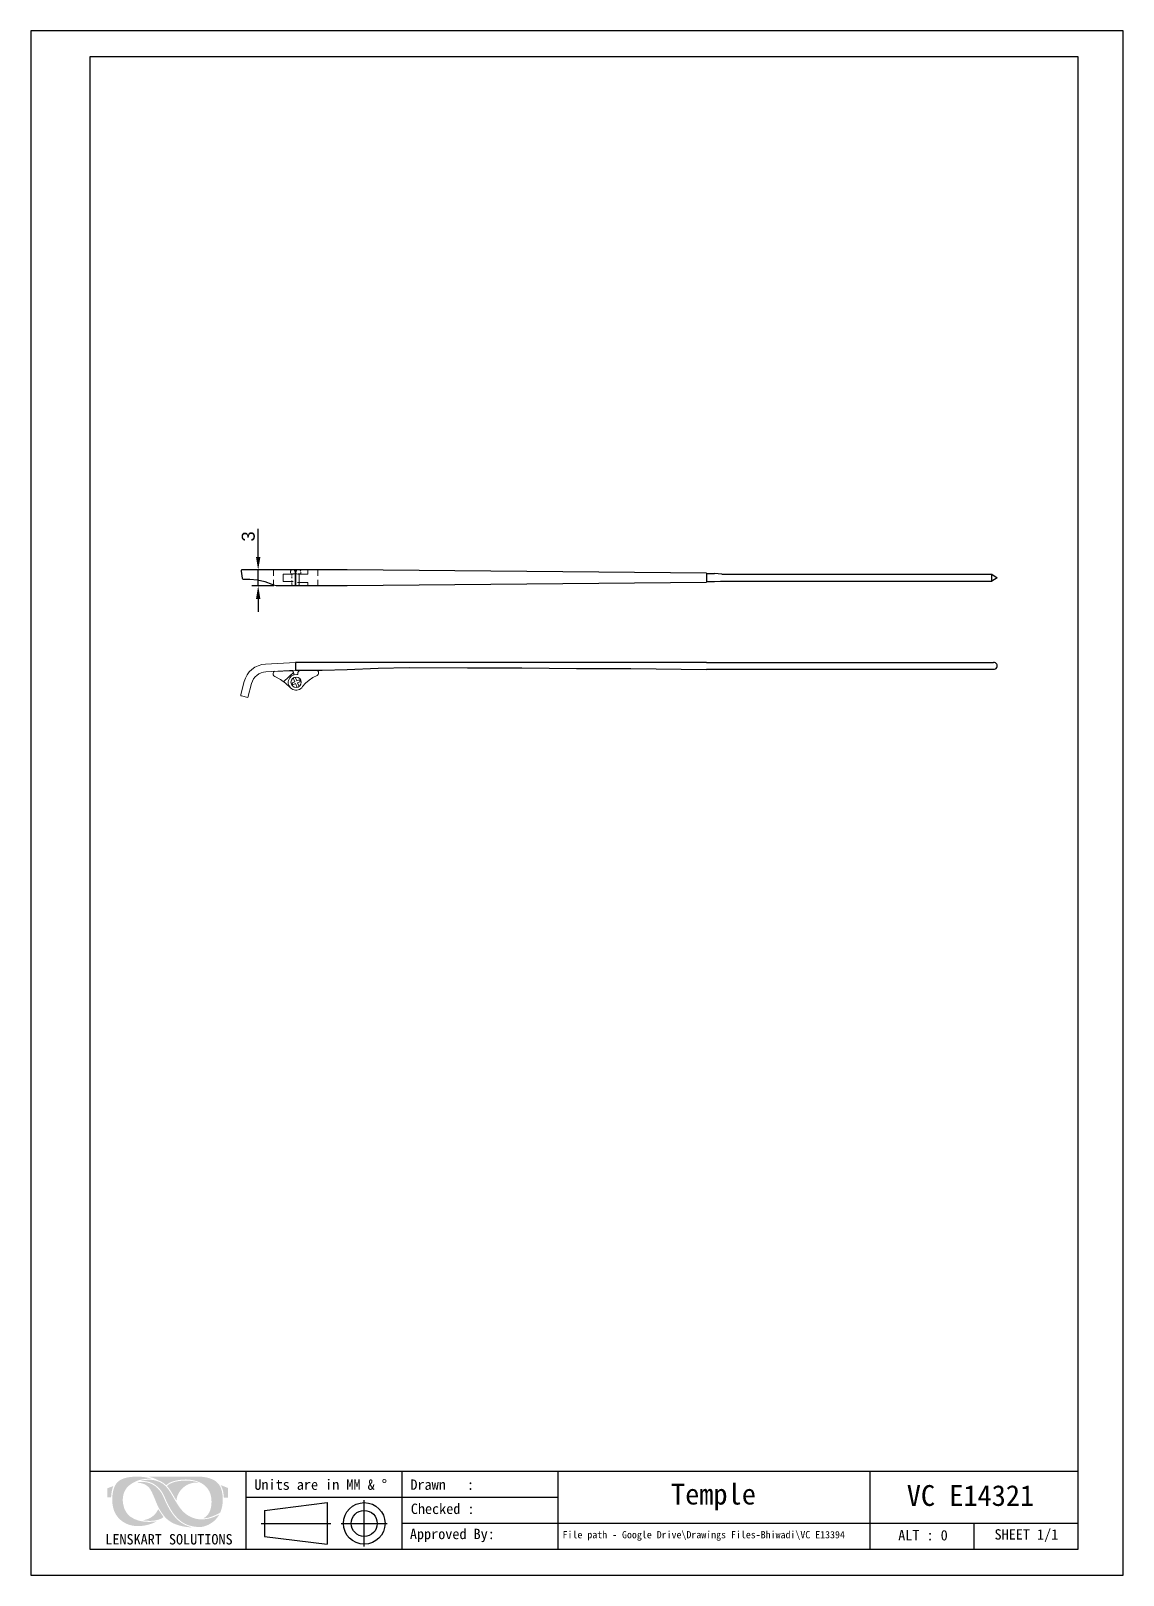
# Model space of a CAD drawing. Header units: millimetres. Extents: x 2758 to 2968, y 1801 to 2098.
import ezdxf

# ---------------------------------------------------------------- set-up
doc = ezdxf.new("R2010")
doc.units = ezdxf.units.MM
doc.linetypes.add('HIDDEN2', pattern=[0.1875, 0.125, -0.0625])
for name, color, linetype in [('Dimension', 3, 'Continuous'), ('Hidden Line', 1, 'HIDDEN2'), ('PDF_Geometry', 7, 'Continuous'), ('PDF_虚线层', 7, 'Continuous'), ('图框-线条', 7, 'Continuous')]:
    doc.layers.add(name, color=color, linetype=linetype)
doc.layers.add('绘图层', color=7, linetype='Continuous', lineweight=15)
doc.styles.get("Standard").update_dxf_attribs({"font": 'arial.ttf'})
doc.styles.add('宋体', font='SimSun.ttf')
doc.styles.add('样式 1', font='romant.shx')
doc.dimstyles.new('ISO-25$0', dxfattribs={"dimtxt": 2.5, "dimasz": 2.5, "dimexe": 0.5, "dimexo": 1, "dimgap": 1, "dimtad": 0, "dimtih": 1, "dimtoh": 1, "dimdec": 1, "dimzin": 10, "dimdsep": 46, "dimlunit": 6, "dimtxsty": '样式 1', "dimcen": 0, "dimclrd": 256, "dimclre": 256, "dimclrt": 7, "dimazin": 0, "dimtfac": 1, "dimtdec": 1, "dimtofl": 0, "dimtmove": 0, "dimatfit": 0, "dimfxl": 1, "dimtolj": 1, "dimtzin": 10, "dimarcsym": 0})

# ---------------------------------------------------------------- blocks, each defined once
blk = doc.blocks.new('DADBDA')
at = {"layer": 'PDF_Geometry', "lineweight": 13}
for p, q in [((46.27, 97.69), (46.45, 97.9)), ((46.35, 94.51), (46.28, 97.69)), ((46.45, 97.9), (46.66, 97.98)), ((46.66, 97.98), (46.92, 97.98)), ((47.13, 97.9), (47.3, 97.73)), ((47.3, 97.73), (47.89, 96.67)), ((47.89, 96.67), (48.65, 95.74)), ((48.65, 95.74), (49.54, 94.9)), ((47.17, 94.05), (46.9, 94.02))]:
    blk.add_line(p, q, dxfattribs=at)
blk.add_lwpolyline([(49.54, 92.49), (48.9, 91.89), (48.35, 91.17), (47.89, 90.41), (47.55, 89.57), (47.42, 89.36), (47.21, 89.31), (46.92, 89.27), (46.71, 89.36), (46.57, 89.57), (46.39, 92.89), (46.58, 93.12), (46.79, 93.25), (46.96, 93.25), (47.13, 93.29), (47.17, 93.46, -1.777443)], format="xyb", close=True, dxfattribs=at)
for points in [[(46.75, 94.05), (48.35, 96.04)], [(47.64, 93.8), (48.35, 93.54), (48.19, 93.04), (48.57, 92.91), (48.74, 93.42), (49.5, 93.16)], [(49.62, 93.54), (48.86, 93.8), (49.07, 94.35), (48.69, 94.47), (48.52, 93.92), (47.76, 94.18)]]:
    blk.add_lwpolyline(points, dxfattribs=at)
blk.add_circle((48.63, 93.69), 0.991, dxfattribs=at)
blk.add_arc((46.85, 94.52), 0.5, 181.4321, 275.7118, dxfattribs=at)
blk = doc.blocks.new('*D7')
at = {"layer": 'Defpoints', "color": 0, "transparency": 16777216}
for p in [(2804.96, 1994.29), (2802.02, 1991.24), (2805.68, 1991.24)]:
    blk.add_point(p, dxfattribs=at)
at = {"layer": 'Dimension', "color": 0, "lineweight": -2, "transparency": 16777216}
for p, q in [((2802.02, 1996.79), (2802.02, 2002.18)), ((2804.33, 1994.29), (2800.77, 1994.29)), ((2802.02, 1991.24), (2802.02, 1994.29)), ((2805.05, 1991.24), (2800.77, 1991.24)), ((2802.02, 1988.74), (2802.02, 1986.24))]:
    blk.add_line(p, q, dxfattribs=at)
at = {"layer": 'Dimension', "color": 0, "transparency": 16777216}
for points in [[(2801.6, 1996.79), (2802.44, 1996.79), (2802.02, 1994.29)], [(2801.6, 1988.74), (2802.44, 1988.74), (2802.02, 1991.24)]]:
    blk.add_solid(points, dxfattribs=at)
at = {"layer": 'Dimension', "color": 0, "transparency": 16777216, "insert": (2800.12, 2000.74), "char_height": 2.5, "attachment_point": 5, "rotation": 90}
blk.add_mtext('3', dxfattribs=at)

msp = doc.modelspace()

# ---------------------------------------------------------------- hatches: boundary and pattern name
at = {"layer": '图框-线条', "lineweight": 0, "ltscale": 0.1}
h = msp.add_hatch(color=252, dxfattribs=at)
edge = h.paths.add_edge_path()
edge.add_spline(control_points=[(2773.02, 1817.67), (2773.02, 1817.67), (2773.02, 1815.96), (2773.02, 1815.96), (2773.02, 1815.96), (2773.02, 1815.96), (2773.73, 1815.96), (2773.73, 1815.96), (2773.73, 1815.96), (2773.79, 1816.36), (2773.79, 1816.71), (2773.87, 1817.11), (2773.87, 1817.11), (2773.94, 1817.46), (2774.05, 1817.81), (2774.17, 1818.11), (2774.17, 1818.11), (2774.17, 1818.11), (2773.02, 1817.67), (2773.02, 1817.67)], knot_values=[0, 0, 0, 0, 0.166667, 0.166667, 0.166667, 0.166667, 0.333333, 0.333333, 0.333333, 0.333333, 0.5, 0.5, 0.5, 0.5, 0.666667, 0.666667, 0.666667, 0.666667, 1, 1, 1, 1], degree=3, periodic=0)
edge = h.paths.add_edge_path()
edge.add_spline(control_points=[(2795.42, 1815.88), (2795.42, 1815.88), (2796.23, 1815.87), (2796.23, 1815.87), (2796.23, 1815.87), (2796.23, 1815.87), (2796.23, 1817.73), (2796.23, 1817.73), (2796.23, 1817.73), (2796.23, 1817.73), (2794.82, 1818.29), (2794.82, 1818.29), (2794.82, 1818.29), (2794.96, 1817.93), (2795.13, 1817.67), (2795.24, 1817.22), (2795.24, 1817.22), (2795.35, 1816.77), (2795.38, 1816.37), (2795.42, 1815.88)], knot_values=[0, 0, 0, 0, 0.166667, 0.166667, 0.166667, 0.166667, 0.333333, 0.333333, 0.333333, 0.333333, 0.5, 0.5, 0.5, 0.5, 0.666667, 0.666667, 0.666667, 0.666667, 1, 1, 1, 1], degree=3, periodic=0)
edge = h.paths.add_edge_path(flags=17)
edge.add_spline(control_points=[(2779.94, 1811.54), (2780.07, 1811.43), (2780.9, 1811.42), (2781.04, 1811.41), (2781.04, 1811.41), (2781.92, 1811.38), (2783.24, 1811.6), (2783.82, 1812.15), (2783.82, 1812.15), (2783.76, 1812.24), (2783.73, 1812.27), (2783.68, 1812.34), (2783.68, 1812.34), (2783.68, 1812.34), (2782.81, 1813.63), (2782.81, 1813.63), (2782.81, 1813.63), (2782.59, 1813.37), (2782.5, 1812.87), (2781.7, 1812.26), (2781.7, 1812.26), (2781.23, 1811.89), (2780.67, 1811.64), (2779.94, 1811.54)], knot_values=[0, 0, 0, 0, 0.142857, 0.142857, 0.142857, 0.142857, 0.285714, 0.285714, 0.285714, 0.285714, 0.428571, 0.428571, 0.428571, 0.428571, 0.571429, 0.571429, 0.571429, 0.571429, 0.714286, 0.714286, 0.714286, 0.714286, 1, 1, 1, 1], degree=3, periodic=0)
edge = h.paths.add_edge_path(flags=17)
edge.add_spline(control_points=[(2784.49, 1818.11), (2784.54, 1818.03), (2784.55, 1818.04), (2784.61, 1817.97), (2784.61, 1817.97), (2785.26, 1817.23), (2786.19, 1815.44), (2786.31, 1815.31), (2786.31, 1815.31), (2786.37, 1816.81), (2787.62, 1818.12), (2788.86, 1818.55), (2788.86, 1818.55), (2789.51, 1818.78), (2789.86, 1818.78), (2790.58, 1818.72), (2790.58, 1818.72), (2790.34, 1818.91), (2789.33, 1819.08), (2789.08, 1819.1), (2789.08, 1819.1), (2787.87, 1819.24), (2786.11, 1819.13), (2785.03, 1818.53), (2785.03, 1818.53), (2784.86, 1818.43), (2784.55, 1818.23), (2784.49, 1818.11)], knot_values=[0, 0, 0, 0, 0.125, 0.125, 0.125, 0.125, 0.25, 0.25, 0.25, 0.25, 0.375, 0.375, 0.375, 0.375, 0.5, 0.5, 0.5, 0.5, 0.625, 0.625, 0.625, 0.625, 0.75, 0.75, 0.75, 0.75, 1, 1, 1, 1], degree=3, periodic=0)
edge = h.paths.add_edge_path()
edge.add_spline(control_points=[(2783.91, 1815.76), (2783.5, 1816.68), (2783.38, 1816.93), (2782.74, 1817.62), (2782.74, 1817.62), (2781.86, 1818.57), (2780.52, 1819.03), (2779.19, 1818.86), (2779.19, 1818.86), (2779.1, 1818.84), (2779.03, 1818.83), (2778.94, 1818.82), (2778.94, 1818.82), (2778.94, 1818.82), (2778.71, 1818.74), (2778.71, 1818.74), (2778.71, 1818.74), (2779.48, 1818.71), (2780.07, 1818.59), (2780.58, 1818.21), (2780.58, 1818.21), (2781.09, 1817.83), (2781.28, 1817.53), (2781.61, 1816.86), (2781.61, 1816.86), (2782.14, 1815.78), (2782.49, 1814.57), (2783.09, 1813.57), (2783.09, 1813.57), (2783.72, 1812.5), (2784.33, 1811.72), (2785.39, 1811.1), (2785.39, 1811.1), (2786.25, 1810.6), (2788.04, 1810.13), (2789.22, 1810.18), (2789.22, 1810.18), (2789.09, 1810.24), (2788.91, 1810.27), (2788.75, 1810.32), (2788.75, 1810.32), (2786.54, 1810.99), (2785.26, 1812.87), (2784.29, 1814.93), (2784.29, 1814.93), (2784.16, 1815.2), (2784.03, 1815.48), (2783.91, 1815.76)], knot_values=[0, 0, 0, 0, 0.076923, 0.076923, 0.076923, 0.076923, 0.153846, 0.153846, 0.153846, 0.153846, 0.230769, 0.230769, 0.230769, 0.230769, 0.307692, 0.307692, 0.307692, 0.307692, 0.384615, 0.384615, 0.384615, 0.384615, 0.461538, 0.461538, 0.461538, 0.461538, 0.538462, 0.538462, 0.538462, 0.538462, 0.615385, 0.615385, 0.615385, 0.615385, 0.692308, 0.692308, 0.692308, 0.692308, 0.769231, 0.769231, 0.769231, 0.769231, 0.846154, 0.846154, 0.846154, 0.846154, 1, 1, 1, 1], degree=3, periodic=0)
edge = h.paths.add_edge_path()
edge.add_spline(control_points=[(2794.53, 1812.61), (2794.5, 1812.61), (2793.68, 1812.22), (2793.51, 1812.16), (2793.51, 1812.16), (2793.16, 1812.02), (2792.74, 1811.89), (2792.35, 1811.82), (2792.35, 1811.82), (2791.37, 1811.63), (2790.66, 1811.63), (2789.73, 1811.9), (2789.73, 1811.9), (2788.14, 1812.37), (2787.22, 1813.48), (2786.48, 1814.63), (2786.48, 1814.63), (2785.15, 1816.69), (2784.62, 1818.68), (2782.07, 1819.22), (2782.07, 1819.22), (2781.64, 1819.31), (2781.13, 1819.35), (2780.67, 1819.31), (2780.67, 1819.31), (2780.37, 1819.29), (2779.65, 1819.22), (2779.43, 1819.09), (2779.43, 1819.09), (2780.55, 1819.11), (2781.43, 1818.89), (2782.23, 1818.32), (2782.23, 1818.32), (2783.88, 1817.14), (2783.93, 1815.9), (2784.8, 1814.35), (2784.8, 1814.35), (2785.21, 1813.61), (2785.51, 1813.04), (2786.08, 1812.37), (2786.08, 1812.37), (2787.27, 1810.98), (2788.53, 1810.36), (2790.47, 1810.22), (2790.47, 1810.22), (2791.41, 1810.15), (2792.35, 1810.56), (2792.97, 1810.96), (2792.97, 1810.96), (2793.4, 1811.22), (2793.74, 1811.56), (2794.06, 1811.93), (2794.06, 1811.93), (2794.22, 1812.12), (2794.4, 1812.41), (2794.53, 1812.61)], knot_values=[0, 0, 0, 0, 0.066667, 0.066667, 0.066667, 0.066667, 0.133333, 0.133333, 0.133333, 0.133333, 0.2, 0.2, 0.2, 0.2, 0.266667, 0.266667, 0.266667, 0.266667, 0.333333, 0.333333, 0.333333, 0.333333, 0.4, 0.4, 0.4, 0.4, 0.466667, 0.466667, 0.466667, 0.466667, 0.533333, 0.533333, 0.533333, 0.533333, 0.6, 0.6, 0.6, 0.6, 0.666667, 0.666667, 0.666667, 0.666667, 0.733333, 0.733333, 0.733333, 0.733333, 0.8, 0.8, 0.8, 0.8, 0.866667, 0.866667, 0.866667, 0.866667, 1, 1, 1, 1], degree=3, periodic=0)
edge = h.paths.add_edge_path()
edge.add_spline(control_points=[(2784.34, 1818.27), (2784.9, 1818.71), (2785.06, 1818.85), (2785.88, 1819.08), (2785.88, 1819.08), (2787.75, 1819.6), (2790.16, 1819.46), (2791.63, 1818.31), (2791.63, 1818.31), (2792.43, 1817.68), (2793.09, 1816.58), (2793.05, 1815.03), (2793.05, 1815.03), (2793.02, 1813.89), (2792.74, 1812.78), (2791.83, 1812.12), (2791.83, 1812.12), (2791.77, 1812.08), (2791.53, 1811.92), (2791.47, 1811.9), (2791.47, 1811.9), (2792.36, 1811.85), (2793.75, 1812.45), (2794.49, 1812.87), (2794.49, 1812.87), (2794.77, 1813.03), (2794.74, 1813), (2794.85, 1813.32), (2794.85, 1813.32), (2795.32, 1814.58), (2795.34, 1816.33), (2794.91, 1817.56), (2794.91, 1817.56), (2794.72, 1818.12), (2794.5, 1818.42), (2794.13, 1818.79), (2794.13, 1818.79), (2793.37, 1819.55), (2791.86, 1819.9), (2790.77, 1819.9), (2790.77, 1819.9), (2787.55, 1819.9), (2784.24, 1819.94), (2781.03, 1819.9), (2781.03, 1819.9), (2781.27, 1819.8), (2781.68, 1819.7), (2781.95, 1819.61), (2781.95, 1819.61), (2782.22, 1819.51), (2783.4, 1818.95), (2783.63, 1818.81), (2783.63, 1818.81), (2783.95, 1818.62), (2784.28, 1818.31), (2784.34, 1818.27)], knot_values=[0, 0, 0, 0, 0.066667, 0.066667, 0.066667, 0.066667, 0.133333, 0.133333, 0.133333, 0.133333, 0.2, 0.2, 0.2, 0.2, 0.266667, 0.266667, 0.266667, 0.266667, 0.333333, 0.333333, 0.333333, 0.333333, 0.4, 0.4, 0.4, 0.4, 0.466667, 0.466667, 0.466667, 0.466667, 0.533333, 0.533333, 0.533333, 0.533333, 0.6, 0.6, 0.6, 0.6, 0.666667, 0.666667, 0.666667, 0.666667, 0.733333, 0.733333, 0.733333, 0.733333, 0.8, 0.8, 0.8, 0.8, 0.866667, 0.866667, 0.866667, 0.866667, 1, 1, 1, 1], degree=3, periodic=0)
edge = h.paths.add_edge_path()
edge.add_spline(control_points=[(2782.55, 1811.32), (2782.42, 1811.33), (2782.15, 1811.27), (2781.99, 1811.25), (2781.99, 1811.25), (2779.42, 1811.01), (2776.38, 1811.69), (2776.02, 1814.83), (2776.02, 1814.83), (2775.84, 1816.3), (2776.3, 1817.63), (2777.48, 1818.43), (2777.48, 1818.43), (2778.65, 1819.24), (2779.83, 1819.56), (2781.56, 1819.51), (2781.56, 1819.51), (2781.56, 1819.51), (2780.86, 1819.7), (2780.86, 1819.7), (2780.86, 1819.7), (2779.33, 1820.03), (2777.05, 1820.04), (2775.7, 1819.37), (2775.7, 1819.37), (2774.93, 1818.99), (2774.51, 1818.42), (2774.22, 1817.47), (2774.22, 1817.47), (2773.72, 1815.85), (2773.86, 1813.35), (2775.08, 1812.07), (2775.08, 1812.07), (2775.24, 1811.91), (2775.31, 1811.8), (2775.49, 1811.65), (2775.49, 1811.65), (2775.69, 1811.5), (2775.72, 1811.44), (2775.96, 1811.27), (2775.96, 1811.27), (2777.54, 1810.16), (2779.59, 1810.22), (2781.39, 1810.82), (2781.39, 1810.82), (2781.6, 1810.89), (2781.81, 1810.98), (2782, 1811.06), (2782, 1811.06), (2782.12, 1811.11), (2782.49, 1811.31), (2782.55, 1811.32)], knot_values=[0, 0, 0, 0, 0.071429, 0.071429, 0.071429, 0.071429, 0.142857, 0.142857, 0.142857, 0.142857, 0.214286, 0.214286, 0.214286, 0.214286, 0.285714, 0.285714, 0.285714, 0.285714, 0.357143, 0.357143, 0.357143, 0.357143, 0.428571, 0.428571, 0.428571, 0.428571, 0.5, 0.5, 0.5, 0.5, 0.571429, 0.571429, 0.571429, 0.571429, 0.642857, 0.642857, 0.642857, 0.642857, 0.714286, 0.714286, 0.714286, 0.714286, 0.785714, 0.785714, 0.785714, 0.785714, 0.857143, 0.857143, 0.857143, 0.857143, 1, 1, 1, 1], degree=3, periodic=0)

# ---------------------------------------------------------------- linework, layer by layer
for p, q in [((2959.66, 2092.97), (2769.66, 2092.97)), ((2769.66, 2092.97), (2769.66, 1805.97)), ((2959.66, 1805.97), (2959.66, 2092.97)), ((2769.66, 1820.97), (2959.66, 1820.97)), ((2799.66, 1820.97), (2799.66, 1805.97)), ((2829.66, 1820.97), (2829.66, 1805.97)), ((2859.66, 1820.97), (2859.66, 1805.97)), ((2919.66, 1805.97), (2919.66, 1820.97)), ((2799.66, 1815.97), (2859.66, 1815.97)), ((2803.26, 1813.42), (2815.26, 1814.92)), ((2815.26, 1814.92), (2815.26, 1806.92)), ((2822.41, 1806.47), (2822.41, 1815.36)), ((2803.26, 1813.42), (2803.26, 1808.42)), ((2802.6, 1810.92), (2815.99, 1810.92)), ((2817.97, 1810.92), (2826.85, 1810.92)), ((2829.66, 1810.97), (2959.66, 1810.97)), ((2939.66, 1805.97), (2939.66, 1810.97)), ((2769.66, 1805.97), (2959.66, 1805.97)), ((2803.26, 1808.42), (2815.26, 1806.92))]:
    msp.add_line(p, q)
msp.add_lwpolyline([(2758.32, 1800.97), (2968.32, 1800.97), (2968.32, 2097.97), (2758.32, 2097.97)], close=True)
at = {"lineweight": 13}
msp.add_lwpolyline([(2800.03, 1969.75), (2800.76, 1972.47, -0.324934), (2803.49, 1974.7), (2809.21, 1975.02), (2809.18, 1976.49), (2803.42, 1976.18, 0.325647), (2799.31, 1972.83), (2798.66, 1970.37, 0.415283), (2798.84, 1970.06)], format="xyb", close=True, dxfattribs=at)
for radius in [4, 2.5]:
    msp.add_circle((2822.41, 1810.92), radius)
at = {"layer": 'Hidden Line', "lineweight": 9, "ltscale": 2.5}
msp.add_lwpolyline([(2809.02, 1994.29), (2808.43, 1994.29), (2808.22, 1994.08), (2808.22, 1993.57), (2809.91, 1993.57), (2810.21, 1993.57), (2810.21, 1994.08), (2810.04, 1994.29), (2809.4, 1994.29), (2809.4, 1994.08), (2809.02, 1994.08)], close=True, dxfattribs=at)
for points in [[(2808.52, 1992.73), (2808.52, 1993.57)], [(2809.91, 1993.41), (2809.91, 1992.56)], [(2809.91, 1993.07), (2809.91, 1992.22)], [(2808.52, 1992.26), (2808.52, 1991.42), (2808.73, 1991.29), (2809.7, 1991.29), (2809.91, 1991.42), (2809.91, 1992.26)]]:
    msp.add_lwpolyline(points, dxfattribs=at)
at = {"layer": 'Hidden Line', "lineweight": 25, "ltscale": 5}
msp.add_lwpolyline([(2944.06, 1992.8), (2944.06, 1992.81), (2944.06, 1992.82)], dxfattribs=at)
at = {"layer": 'PDF_Geometry', "lineweight": 25}
for p, q in [((2888.21, 1993.64), (2888.21, 1991.98)), ((2891.14, 1993.47), (2943.06, 1993.47)), ((2943.06, 1992.16), (2943.06, 1993.47)), ((2943.06, 1993.47), (2944.08, 1992.81)), ((2889.78, 1992.07), (2890.93, 1992.16)), ((2890.93, 1992.16), (2943.06, 1992.16)), ((2944.08, 1992.81), (2943.06, 1992.16)), ((2812.88, 1976.49), (2809.18, 1976.49)), ((2809.18, 1976.49), (2809.21, 1975.02)), ((2842.28, 1976.48), (2812.88, 1976.49)), ((2814.33, 1975), (2819.12, 1975.16)), ((2819.12, 1975.16), (2825.09, 1975.42)), ((2825.09, 1975.42), (2831.05, 1975.51)), ((2831.05, 1975.51), (2842.27, 1975.5)), ((2842.27, 1975.5), (2852.73, 1975.5)), ((2852.73, 1976.49), (2842.28, 1976.48)), ((2863.22, 1976.49), (2852.73, 1976.49)), ((2852.73, 1975.5), (2863.22, 1975.37)), ((2873.7, 1976.49), (2863.22, 1976.49)), ((2863.22, 1975.37), (2873.7, 1975.35)), ((2888.21, 1976.49), (2873.7, 1976.49)), ((2873.7, 1975.35), (2888.21, 1975.12)), ((2888.21, 1976.51), (2943.43, 1976.51)), ((2888.21, 1976.51), (2888.21, 1976.49)), ((2888.21, 1975.2), (2943.43, 1975.2)), ((2888.21, 1975.2), (2888.21, 1975.12)), ((2809.21, 1975.02), (2814.33, 1975))]:
    msp.add_line(p, q, dxfattribs=at)
at = {"layer": 'PDF_Geometry', "lineweight": 13}
msp.add_line((2805.01, 1973.94), (2804.91, 1974.15), dxfattribs=at)
at = {"layer": 'PDF_Geometry', "lineweight": 25}
msp.add_lwpolyline([(2799.15, 1992.52), (2800.42, 1992.52), (2801.9, 1992.39), (2803.29, 1992.09), (2804.65, 1991.59), (2804.98, 1991.42), (2805.49, 1991.29), (2809.21, 1991.29), (2809.21, 1994.29), (2798.89, 1994.29), (2798.77, 1994.25), (2798.72, 1994.08), (2798.94, 1992.69), (2799.02, 1992.56)], close=True, dxfattribs=at)
for points in [[(2888.21, 1993.66), (2819.15, 1994.29), (2815.77, 1994.29), (2809.21, 1994.29), (2809.21, 1991.29), (2815.77, 1991.29), (2819.15, 1991.33), (2888.21, 1991.96)], [(2888.21, 1993.59), (2889.78, 1993.59)], [(2891.14, 1993.47), (2889.78, 1993.59)], [(2888.21, 1992.07), (2889.78, 1992.07)]]:
    msp.add_lwpolyline(points, dxfattribs=at)
for centre, radius, start, end in [((2888.41, 1993.64), 0.2, 174.8669, 180), ((2888.41, 1991.98), 0.2, 180, 185.06), ((2943.47, 1975.85), 0.657, 266.0278, 93.9722)]:
    msp.add_arc(centre, radius, start, end, dxfattribs=at)
at = {"layer": 'PDF_虚线层', "lineweight": 9}
for points in [[(2806.44, 1994.29), (2804.96, 1994.29), (2804.96, 1993.19)], [(2808.77, 1993.49), (2806.82, 1993.49), (2806.82, 1992.09), (2808.77, 1992.09)], [(2808.81, 1994.29), (2807.25, 1994.29)], [(2808.81, 1994.29), (2807.25, 1994.29)], [(2811.56, 1994.29), (2811.56, 1993.49), (2809.57, 1993.49)], [(2813.47, 1993.19), (2813.47, 1994.29), (2811.99, 1994.29)], [(2804.96, 1992.39), (2804.96, 1991.43)], [(2809.57, 1991.88), (2811.56, 1991.88), (2811.56, 1991.2)], [(2811.99, 1991.29), (2813.47, 1991.29), (2813.47, 1992.39)]]:
    msp.add_lwpolyline(points, dxfattribs=at)

# ---------------------------------------------------------------- block references
at = {"layer": 'Hidden Line', "lineweight": 9, "ltscale": 2.5, "xscale": -1, "rotation": 93.48478542812857}
msp.add_blockref('DADBDA', (2899.87, 2026.93), dxfattribs=at)

# ---------------------------------------------------------------- texts
at = {"layer": '绘图层', "color": 7, "linetype": 'ByBlock', "lineweight": 9, "attachment_point": 5, "style": '宋体'}
for s, insert, char_height, width in [('\\pxql;{\\fNSimSun|b0|i0|c0|p49;Units are in MM & %%D}', (2816.56, 1818.36), 2, 30.5443), ('\\pxql;{\\fNSimSun|b0|i0|c0|p49;Drawn   : }', (2846.56, 1818.36), 2, 30.5443), ('{\\fNSimSun|b0|i0|c0|p49;Temple}', (2889.55, 1815.98), 4, 58.2869), ('{\\fNSimSun|b0|i0|c0|p49;VC E14321}', (2938.97, 1816.25), 4, 58.2869), ('\\pxql;{\\fNSimSun|b0|i0|c0|p49;Checked : }', (2842.82, 1813.71), 2, 22.9015), ('{\\fSimSun|b0|i0|c134|p2;LENSKART SOLUTIONS}', (2784.86, 1807.85), 2, 58.9745), ('\\pxql;{\\fNSimSun|b0|i0|c0|p49;Approved By:}', (2842.64, 1808.6), 2, 22.9015), ('\\pxql;{\\fNSimSun|b0|i0|c0|p49;File path - Google Drive\\\\Drawings Files-Bhiwadi\\\\VC E13394}', (2905.49, 1808.52), 1.4, 89.89), ('{\\fNSimSun|b0|i0|c0|p49;ALT : 0}', (2929.84, 1808.63), 2, 17.2791), ('{\\fNSimSun|b0|i0|c0|p49;SHEET 1/1}', (2949.72, 1808.56), 2, 17.2791)]:
    msp.add_mtext(s, dxfattribs=dict(at, insert=insert, char_height=char_height, width=width))

# ---------------------------------------------------------------- dimensions: what is measured, and where the dimension line sits
at = {"layer": 'Dimension'}
dim = msp.add_linear_dim(base=(2802.01954, 1991.24411), p1=(2804.95969, 1994.29405), p2=(2805.67889, 1991.24411), angle=90, dimstyle='ISO-25$0', override={"dimexe": 1.25, "dimexo": 0.625, "dimgap": 0.625, "dimtad": 1, "dimtih": 0, "dimtoh": 0, "dimzin": 8, "dimlunit": 2, "dimtxsty": 'Standard', "dimcen": 2.5, "dimclrd": 0, "dimclre": 0, "dimclrt": 0, "dimadec": 0, "dimtp": 0.2, "dimtm": 0.2, "dimtdec": 2, "dimtofl": 1, "dimatfit": 3, "dimtolj": 0, "dimtzin": 8}, dxfattribs=at)
dim.commit()
dim.dimension.update_dxf_attribs({"geometry": '*D7', "text_midpoint": (2802.01954, 2000.73761), "dimtype": 160})

doc.saveas('drawing.dxf')
